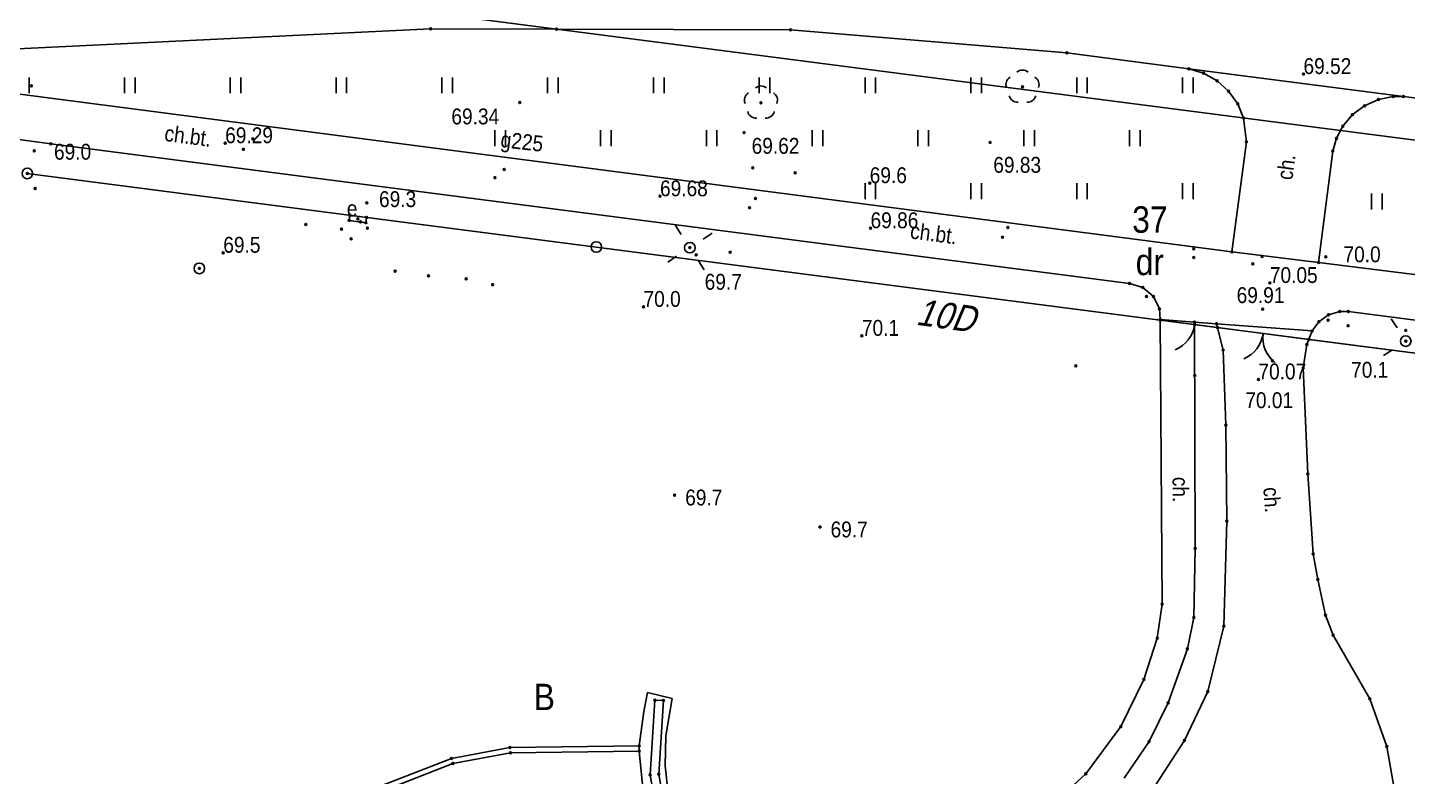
# Model space of a CAD drawing. Extents: x 6545332 to 6545538, y 5876272 to 5876530.
# Drawn here: x 6545413.5 to 6545478.7, y 5876408.1 to 5876443.5 of the extents above; entities that cross this region are included whole.
import ezdxf
from ezdxf.enums import TextEntityAlignment as Align

# ---------------------------------------------------------------- set-up
doc = ezdxf.new("R2010")
doc.units = 0
doc.header["$MEASUREMENT"] = 0
doc.layers.get('0').update_dxf_attribs({"linetype": 'CONTINUOUS'})
doc.layers.add('1', color=8, linetype='CONTINUOUS')
doc.styles.get("Standard").update_dxf_attribs({"font": 'txt', "width": 0.75})

msp = doc.modelspace()

# ---------------------------------------------------------------- hatches: boundary and pattern name
at = {"layer": '1', "linetype": 'Continuous'}
h = msp.add_hatch(color=256, dxfattribs=at)
edge = h.paths.add_edge_path()
edge.add_arc((6545473.79, 5876441.31), 0.045, 0, 360)
h = msp.add_hatch(color=256, dxfattribs=at)
edge = h.paths.add_edge_path()
edge.add_arc((6545460.51, 5876440.7), 0.05, 0, 360)
h = msp.add_hatch(color=256, dxfattribs=at)
edge = h.paths.add_edge_path()
edge.add_arc((6545436.75, 5876439.96), 0.045, 0, 360)
h = msp.add_hatch(color=256, dxfattribs=at)
edge = h.paths.add_edge_path()
edge.add_arc((6545448.15, 5876439.95), 0.05, 0, 360)
h = msp.add_hatch(color=256, dxfattribs=at)
edge = h.paths.add_edge_path()
edge.add_arc((6545447.35, 5876438.54), 0.045, 0, 360)
h = msp.add_hatch(color=256, dxfattribs=at)
edge = h.paths.add_edge_path()
edge.add_arc((6545422.83, 5876438.04), 0.045, 0, 360)
h = msp.add_hatch(color=256, dxfattribs=at)
edge = h.paths.add_edge_path()
edge.add_arc((6545458.98, 5876438.08), 0.045, 0, 360)
h = msp.add_hatch(color=256, dxfattribs=at)
edge = h.paths.add_edge_path()
edge.add_arc((6545413.81, 5876437.68), 0.045, 0, 360)
h = msp.add_hatch(color=256, dxfattribs=at)
edge = h.paths.add_edge_path()
edge.add_arc((6545453.29, 5876436.15), 0.045, 0, 360)
h = msp.add_hatch(color=256, dxfattribs=at)
edge = h.paths.add_edge_path()
edge.add_arc((6545443.38, 5876435.53), 0.045, 0, 360)
h = msp.add_hatch(color=256, dxfattribs=at)
edge = h.paths.add_edge_path()
edge.add_arc((6545429.52, 5876435.22), 0.045, 0, 360)
h = msp.add_hatch(color=256, dxfattribs=at)
edge = h.paths.add_edge_path()
edge.add_arc((6545453.33, 5876434.02), 0.045, 0, 360)
h = msp.add_hatch(color=256, dxfattribs=at)
edge = h.paths.add_edge_path()
edge.add_arc((6545422.74, 5876432.86), 0.045, 0, 360)
h = msp.add_hatch(color=256, dxfattribs=at)
edge = h.paths.add_edge_path()
edge.add_arc((6545445.09, 5876432.76), 0.045, 0, 360)
h = msp.add_hatch(color=256, dxfattribs=at)
edge = h.paths.add_edge_path()
edge.add_arc((6545474.84, 5876432.67), 0.045, 0, 360)
h = msp.add_hatch(color=256, dxfattribs=at)
edge = h.paths.add_edge_path()
edge.add_arc((6545472.2, 5876431.43), 0.045, 0, 360)
h = msp.add_hatch(color=256, dxfattribs=at)
edge = h.paths.add_edge_path()
edge.add_arc((6545442.6, 5876430.3), 0.045, 0, 360)
h = msp.add_hatch(color=256, dxfattribs=at)
edge = h.paths.add_edge_path()
edge.add_arc((6545471.86, 5876430.19), 0.045, 0, 360)
h = msp.add_hatch(color=256, dxfattribs=at)
edge = h.paths.add_edge_path()
edge.add_arc((6545452.92, 5876428.93), 0.045, 0, 360)
h = msp.add_hatch(color=256, dxfattribs=at)
edge = h.paths.add_edge_path()
edge.add_arc((6545478.62, 5876429.19), 0.045, 0, 360)
h = msp.add_hatch(color=256, dxfattribs=at)
edge = h.paths.add_edge_path()
edge.add_arc((6545472.32, 5876427.75), 0.045, 0, 360)
h = msp.add_hatch(color=256, dxfattribs=at)
edge = h.paths.add_edge_path()
edge.add_arc((6545471.66, 5876426.87), 0.045, 0, 360)
h = msp.add_hatch(color=256, dxfattribs=at)
edge = h.paths.add_edge_path()
edge.add_arc((6545444.07, 5876421.4), 0.045, 0, 360)
h = msp.add_hatch(color=256, dxfattribs=at)
edge = h.paths.add_edge_path()
edge.add_arc((6545450.94, 5876419.89), 0.045, 0, 360)

# ---------------------------------------------------------------- linework, layer by layer
for centre in [(6545422.74, 5876432.86, 69.5), (6545442.6, 5876430.3, 70), (6545452.92, 5876428.93, 70.1), (6545472.32, 5876427.75, 70.07), (6545471.66, 5876426.87, 70.01)]:
    msp.add_circle(centre, 0.045)
at = {"linetype": 'Continuous'}
for centre in [(6545444.07, 5876421.399, 69.7), (6545450.94, 5876419.89, 69.7)]:
    msp.add_circle(centre, 0.045, dxfattribs=at)
at = {"layer": '1'}
for p, q in [((6545530.05, 5876431.58), (6545429.47, 5876444.6)), ((6545429.47, 5876444.6), (6545530.05, 5876431.58)), ((6545429.47, 5876444.6), (6545530.05, 5876431.58)), ((6545530.05, 5876431.58), (6545429.47, 5876444.6)), ((6545530.05, 5876431.58), (6545429.47, 5876444.6)), ((6545432.54, 5876443.45), (6545405.57, 5876442.14)), ((6545405.57, 5876442.14), (6545432.54, 5876443.45)), ((6545438.49, 5876443.43), (6545432.54, 5876443.45)), ((6545432.54, 5876443.45), (6545438.49, 5876443.43)), ((6545449.55, 5876443.4), (6545438.49, 5876443.43)), ((6545449.55, 5876443.4), (6545438.49, 5876443.43)), ((6545462.61, 5876442.31), (6545449.55, 5876443.4)), ((6545462.61, 5876442.31), (6545449.55, 5876443.4)), ((6545468.37, 5876441.56), (6545462.61, 5876442.31)), ((6545468.37, 5876441.56), (6545462.61, 5876442.31)), ((6545405.71, 5876441.32), (6545470.41, 5876432.9)), ((6545470.41, 5876432.9), (6545405.71, 5876441.32)), ((6545469.07, 5876441.35), (6545468.37, 5876441.56)), ((6545478.51, 5876440.25), (6545468.37, 5876441.56)), ((6545468.37, 5876441.56), (6545469.07, 5876441.35)), ((6545469.71, 5876440.99), (6545469.07, 5876441.35)), ((6545469.07, 5876441.35), (6545469.71, 5876440.99)), ((6545470.25, 5876440.5), (6545469.71, 5876440.99)), ((6545469.71, 5876440.99), (6545470.25, 5876440.5)), ((6545470.68, 5876439.9), (6545470.25, 5876440.5)), ((6545470.25, 5876440.5), (6545470.68, 5876439.9)), ((6545470.96, 5876439.23), (6545470.68, 5876439.9)), ((6545470.68, 5876439.9), (6545470.96, 5876439.23)), ((6545476.68, 5876439.81), (6545477.33, 5876440.11)), ((6545477.33, 5876440.11), (6545476.68, 5876439.81)), ((6545477.33, 5876440.11), (6545478.03, 5876440.25)), ((6545478.03, 5876440.25), (6545477.33, 5876440.11)), ((6545478.03, 5876440.25), (6545478.51, 5876440.25)), ((6545478.51, 5876440.25), (6545478.03, 5876440.25)), ((6545503.68, 5876437.1), (6545478.51, 5876440.25)), ((6545503.68, 5876437.1), (6545478.51, 5876440.25)), ((6545405.3, 5876439.27), (6545414.59, 5876438.01)), ((6545471.09, 5876438.11), (6545470.96, 5876439.23)), ((6545470.96, 5876439.23), (6545471.09, 5876438.11)), ((6545475.65, 5876438.84), (6545476.11, 5876439.39)), ((6545476.11, 5876439.39), (6545475.65, 5876438.84)), ((6545476.11, 5876439.39), (6545476.68, 5876439.81)), ((6545476.68, 5876439.81), (6545476.11, 5876439.39)), ((6545475.35, 5876438.27), (6545475.65, 5876438.84)), ((6545475.65, 5876438.84), (6545475.35, 5876438.27)), ((6545414.59, 5876438.01), (6545465.57, 5876431.41)), ((6545414.59, 5876438.01), (6545465.57, 5876431.41)), ((6545470.41, 5876432.9), (6545471.09, 5876438.11)), ((6545471.09, 5876438.11), (6545470.41, 5876432.9)), ((6545475.17, 5876437.67), (6545475.35, 5876438.27)), ((6545475.35, 5876438.27), (6545475.17, 5876437.67)), ((6545474.5, 5876432.4), (6545475.17, 5876437.67)), ((6545475.17, 5876437.67), (6545474.5, 5876432.4)), ((6545467.02, 5876429.67), (6545413.48, 5876436.61)), ((6545413.48, 5876436.61), (6545440.37, 5876433.13)), ((6545440.37, 5876433.13), (6545413.48, 5876436.61)), ((6545440.37, 5876433.13), (6545413.48, 5876436.61)), ((6545428.69, 5876434.39), (6545428.72, 5876434.64)), ((6545429.48, 5876434.28), (6545428.69, 5876434.39)), ((6545428.72, 5876434.64), (6545429.51, 5876434.53)), ((6545429.51, 5876434.53), (6545429.48, 5876434.28)), ((6545440.37, 5876433.13), (6545492.57, 5876426.36)), ((6545492.57, 5876426.36), (6545440.37, 5876433.13)), ((6545492.57, 5876426.36), (6545440.37, 5876433.13)), ((6545474.5, 5876432.4), (6545470.41, 5876432.9)), ((6545470.41, 5876432.9), (6545474.5, 5876432.4)), ((6545513.85, 5876427.41), (6545474.5, 5876432.4)), ((6545474.5, 5876432.4), (6545513.85, 5876427.41)), ((6545465.57, 5876431.41), (6545466.2, 5876431.22)), ((6545466.2, 5876431.22), (6545465.57, 5876431.41)), ((6545466.2, 5876431.22), (6545466.7, 5876430.79)), ((6545466.7, 5876430.79), (6545466.2, 5876431.22)), ((6545466.7, 5876430.79), (6545466.98, 5876430.2)), ((6545466.98, 5876430.2), (6545466.7, 5876430.79)), ((6545466.98, 5876430.2), (6545467.02, 5876429.7)), ((6545467.02, 5876429.7), (6545466.98, 5876430.2)), ((6545467.02, 5876429.7), (6545468.64, 5876429.58)), ((6545468.64, 5876429.58), (6545467.02, 5876429.7)), ((6545467.02, 5876429.7), (6545467.11, 5876416.24)), ((6545468.64, 5876429.46), (6545467.02, 5876429.67)), ((6545468.64, 5876429.58), (6545469.68, 5876429.5)), ((6545468.67, 5876418.88), (6545468.64, 5876429.58)), ((6545468.64, 5876429.46), (6545469.72, 5876429.32)), ((6545469.68, 5876429.5), (6545474.2, 5876429.16)), ((6545474.2, 5876429.16), (6545469.68, 5876429.5)), ((6545469.68, 5876429.5), (6545469.99, 5876428.26)), ((6545474.2, 5876429.16), (6545474.52, 5876429.6)), ((6545474.52, 5876429.6), (6545474.97, 5876429.92)), ((6545474.97, 5876429.92), (6545475.5, 5876430.08)), ((6545475.5, 5876430.08), (6545475.91, 5876430.08)), ((6545475.91, 5876430.08), (6545482.87, 5876429.19)), ((6545474.04, 5876428.76), (6545469.72, 5876429.32)), ((6545473.95, 5876428.52), (6545474.2, 5876429.16)), ((6545469.99, 5876428.26), (6545470.12, 5876424.71)), ((6545473.78, 5876427.42), (6545473.95, 5876428.52)), ((6545474.04, 5876428.76), (6545492.57, 5876426.36)), ((6545473.99, 5876422.4), (6545473.78, 5876427.42)), ((6545470.12, 5876424.71), (6545470.17, 5876420.17)), ((6545474.25, 5876418.62), (6545473.99, 5876422.4)), ((6545470.17, 5876420.17), (6545470.03, 5876415.2)), ((6545468.61, 5876415.61), (6545468.67, 5876418.88)), ((6545474.47, 5876417.41), (6545474.25, 5876418.62)), ((6545474.83, 5876415.72), (6545474.47, 5876417.41)), ((6545467.11, 5876416.24), (6545466.88, 5876414.63)), ((6545468.3, 5876414.13), (6545468.61, 5876415.61)), ((6545470.03, 5876415.2), (6545469.27, 5876412.11)), ((6545475.19, 5876414.78), (6545474.83, 5876415.72)), ((6545466.88, 5876414.63), (6545466.24, 5876412.68)), ((6545476.92, 5876411.77), (6545475.19, 5876414.78)), ((6545467.39, 5876411.58), (6545468.3, 5876414.13)), ((6545466.24, 5876412.68), (6545465.16, 5876410.45)), ((6545442.79, 5876412.07), (6545442.61, 5876411.17)), ((6545442.79, 5876412.07), (6545442.61, 5876411.17)), ((6545443.96, 5876411.78), (6545442.79, 5876412.07)), ((6545443.96, 5876411.78), (6545442.79, 5876412.07)), ((6545469.27, 5876412.11), (6545468.16, 5876409.79)), ((6545443.14, 5876411.7), (6545442.91, 5876408.17)), ((6545443.54, 5876411.68), (6545443.14, 5876411.7)), ((6545443.32, 5876408.2), (6545443.54, 5876411.68)), ((6545443.65, 5876410.02), (6545443.96, 5876411.78)), ((6545443.65, 5876410.02), (6545443.96, 5876411.78)), ((6545466.49, 5876409.74), (6545467.39, 5876411.58)), ((6545477.73, 5876409.51), (6545476.92, 5876411.77)), ((6545442.61, 5876411.17), (6545442.4, 5876409.54)), ((6545442.61, 5876411.17), (6545442.4, 5876409.54)), ((6545443.64, 5876409.31), (6545443.65, 5876410.02)), ((6545443.64, 5876409.31), (6545443.65, 5876410.02)), ((6545465.16, 5876410.45), (6545463.5, 5876408.22)), ((6545436.29, 5876409.46), (6545433.52, 5876408.95)), ((6545442.4, 5876409.54), (6545436.29, 5876409.46)), ((6545436.31, 5876409.21), (6545442.4, 5876409.29)), ((6545442.4, 5876409.54), (6545442.4, 5876409.29)), ((6545442.4, 5876409.54), (6545442.4, 5876409.29)), ((6545442.4, 5876409.29), (6545442.4, 5876409.54)), ((6545442.4, 5876409.29), (6545442.56, 5876407.54)), ((6545442.4, 5876409.29), (6545442.56, 5876407.54)), ((6545443.62, 5876408.6), (6545443.64, 5876409.31)), ((6545443.62, 5876408.6), (6545443.64, 5876409.31)), ((6545465.32, 5876408.01), (6545466.49, 5876409.74)), ((6545468.16, 5876409.79), (6545466.39, 5876407.05)), ((6545478.56, 5876404.82), (6545477.73, 5876409.51)), ((6545433.52, 5876408.95), (6545430.16, 5876407.63)), ((6545430.3, 5876407.42), (6545433.59, 5876408.71)), ((6545433.59, 5876408.71), (6545436.31, 5876409.21)), ((6545443.76, 5876407.3), (6545443.62, 5876408.6)), ((6545443.76, 5876407.3), (6545443.62, 5876408.6)), ((6545442.91, 5876408.17), (6545443.44, 5876405.19)), ((6545443.82, 5876405.29), (6545443.32, 5876408.2)), ((6545463.5, 5876408.22), (6545461.73, 5876406.59))]:
    msp.add_line(p, q, dxfattribs=at)
at = {"layer": '1', "linetype": 'Continuous'}
for p, q in [((6545413.57, 5876440.4), (6545413.57, 5876441.15)), ((6545418.07, 5876440.4), (6545418.07, 5876441.15)), ((6545418.57, 5876440.4), (6545418.57, 5876441.15)), ((6545423.07, 5876440.4), (6545423.07, 5876441.15)), ((6545423.57, 5876440.4), (6545423.57, 5876441.15)), ((6545428.07, 5876440.4), (6545428.07, 5876441.15)), ((6545428.57, 5876440.4), (6545428.57, 5876441.15)), ((6545433.07, 5876440.4), (6545433.07, 5876441.15)), ((6545433.57, 5876440.4), (6545433.57, 5876441.15)), ((6545438.07, 5876440.4), (6545438.07, 5876441.15)), ((6545438.57, 5876440.4), (6545438.57, 5876441.15)), ((6545443.07, 5876440.4), (6545443.07, 5876441.15)), ((6545443.57, 5876440.4), (6545443.57, 5876441.15)), ((6545448.07, 5876440.4), (6545448.07, 5876441.15)), ((6545448.57, 5876440.4), (6545448.57, 5876441.15)), ((6545453.07, 5876440.4), (6545453.07, 5876441.15)), ((6545453.57, 5876440.4), (6545453.57, 5876441.15)), ((6545458.07, 5876440.4), (6545458.07, 5876441.15)), ((6545458.57, 5876440.4), (6545458.57, 5876441.15)), ((6545463.07, 5876440.4), (6545463.07, 5876441.15)), ((6545463.57, 5876440.4), (6545463.57, 5876441.15)), ((6545468.07, 5876440.4), (6545468.07, 5876441.15)), ((6545468.57, 5876440.4), (6545468.57, 5876441.15)), ((6545435.57, 5876437.9), (6545435.57, 5876438.65)), ((6545436.07, 5876437.9), (6545436.07, 5876438.65)), ((6545440.57, 5876437.9), (6545440.57, 5876438.65)), ((6545441.07, 5876437.9), (6545441.07, 5876438.65)), ((6545445.57, 5876437.9), (6545445.57, 5876438.65)), ((6545446.07, 5876437.9), (6545446.07, 5876438.65)), ((6545450.57, 5876437.9), (6545450.57, 5876438.65)), ((6545451.07, 5876437.9), (6545451.07, 5876438.65)), ((6545455.57, 5876437.9), (6545455.57, 5876438.65)), ((6545456.07, 5876437.9), (6545456.07, 5876438.65)), ((6545460.57, 5876437.9), (6545460.57, 5876438.65)), ((6545461.07, 5876437.9), (6545461.07, 5876438.65)), ((6545465.57, 5876437.9), (6545465.57, 5876438.65)), ((6545466.07, 5876437.9), (6545466.07, 5876438.65)), ((6545453.07, 5876435.4), (6545453.07, 5876436.15)), ((6545453.57, 5876435.4), (6545453.57, 5876436.15)), ((6545458.07, 5876435.4), (6545458.07, 5876436.15)), ((6545458.57, 5876435.4), (6545458.57, 5876436.15)), ((6545463.07, 5876435.4), (6545463.07, 5876436.15)), ((6545463.57, 5876435.4), (6545463.57, 5876436.15)), ((6545468.07, 5876435.4), (6545468.07, 5876436.15)), ((6545468.57, 5876435.4), (6545468.57, 5876436.15)), ((6545477, 5876434.91), (6545477, 5876435.66)), ((6545477.5, 5876434.91), (6545477.5, 5876435.66)), ((6545444.382, 5876433.729), (6545444.11, 5876434.148)), ((6545445.42, 5876433.509), (6545445.838, 5876433.781)), ((6545444.162, 5876432.692), (6545443.743, 5876432.42)), ((6545445.199, 5876432.471), (6545445.471, 5876432.053)), ((6545478.212, 5876429.309), (6545477.94, 5876429.728)), ((6545477.991, 5876428.272), (6545477.573, 5876428))]:
    msp.add_line(p, q, dxfattribs=at)
at = {"layer": '1'}
for centre in [(6545432.54, 5876443.45), (6545432.54, 5876443.45), (6545438.49, 5876443.43), (6545438.49, 5876443.43), (6545438.49, 5876443.43), (6545449.55, 5876443.4), (6545449.55, 5876443.4), (6545462.61, 5876442.31), (6545462.61, 5876442.31), (6545468.37, 5876441.56), (6545468.37, 5876441.56), (6545468.37, 5876441.56), (6545469.07, 5876441.35), (6545469.07, 5876441.35), (6545473.79, 5876441.31), (6545413.67, 5876440.75), (6545460.51, 5876440.7), (6545469.71, 5876440.99), (6545469.71, 5876440.99), (6545470.25, 5876440.5), (6545470.25, 5876440.5), (6545436.75, 5876439.96), (6545448.15, 5876439.95), (6545470.68, 5876439.9), (6545470.68, 5876439.9), (6545477.33, 5876440.11), (6545477.33, 5876440.11), (6545478.03, 5876440.25), (6545478.03, 5876440.25), (6545478.51, 5876440.25), (6545478.51, 5876440.25), (6545478.51, 5876440.25), (6545470.96, 5876439.23), (6545470.96, 5876439.23), (6545476.11, 5876439.39), (6545476.11, 5876439.39), (6545476.68, 5876439.81), (6545476.68, 5876439.81), (6545447.35, 5876438.54), (6545475.65, 5876438.84), (6545475.65, 5876438.84), (6545414.59, 5876438.01), (6545414.59, 5876438.01), (6545422.83, 5876438.04), (6545424.13, 5876438.25), (6545458.98, 5876438.08), (6545471.09, 5876438.11), (6545471.09, 5876438.11), (6545475.35, 5876438.27), (6545475.35, 5876438.27), (6545413.81, 5876437.68), (6545423.69, 5876437.75), (6545475.17, 5876437.67), (6545475.17, 5876437.67), (6545413.48, 5876436.61), (6545436.02, 5876436.8), (6545447.76, 5876436.87), (6545449.77, 5876436.64), (6545435.58, 5876436.41), (6545453.29, 5876436.15), (6545413.85, 5876435.9), (6545443.38, 5876435.53), (6545447.89, 5876435.43), (6545428.72, 5876434.64), (6545429.52, 5876435.22), (6545447.61, 5876434.99), (6545426.64, 5876434.2), (6545428.33, 5876433.98), (6545428.69, 5876434.39), (6545429.1, 5876434.46), (6545429.23, 5876434.32), (6545429.48, 5876434.28), (6545429.51, 5876434.53), (6545429.55, 5876434.02), (6545453.33, 5876434.02), (6545459.82, 5876434.05), (6545428.78, 5876433.52), (6545459.57, 5876433.59), (6545444.79, 5876433.1), (6545444.79, 5876433.1), (6545444.79, 5876433.1), (6545444.79, 5876433.1), (6545445.09, 5876432.76), (6545446.7, 5876432.88), (6545468.6, 5876433.05), (6545470.41, 5876432.9), (6545470.41, 5876432.9), (6545470.41, 5876432.9), (6545471.84, 5876432.68), (6545474.84, 5876432.67), (6545421.61, 5876432.12), (6545468.6, 5876432.63), (6545471.39, 5876432.33), (6545474.5, 5876432.4), (6545474.5, 5876432.4), (6545474.5, 5876432.4), (6545430.86, 5876431.99), (6545432.44, 5876431.77), (6545434.22, 5876431.63), (6545435.47, 5876431.35), (6545465.57, 5876431.41), (6545465.57, 5876431.41), (6545465.57, 5876431.41), (6545472.2, 5876431.43), (6545466.2, 5876431.22), (6545466.2, 5876431.22), (6545466.37, 5876430.79), (6545466.37, 5876430.79), (6545466.7, 5876430.79), (6545466.7, 5876430.79), (6545466.98, 5876430.2), (6545466.98, 5876430.2), (6545471.86, 5876430.19), (6545475.5, 5876430.08), (6545475.91, 5876430.08), (6545467.02, 5876429.7), (6545467.02, 5876429.7), (6545467.02, 5876429.7), (6545467.02, 5876429.67), (6545467.02, 5876429.67), (6545468.64, 5876429.58), (6545468.64, 5876429.58), (6545468.64, 5876429.46), (6545468.64, 5876429.46), (6545469.68, 5876429.5), (6545469.68, 5876429.5), (6545474.52, 5876429.6), (6545474.95, 5876429.67), (6545474.95, 5876429.67), (6545474.97, 5876429.92), (6545475.9, 5876429.41), (6545469.72, 5876429.32), (6545469.72, 5876429.32), (6545474.04, 5876428.76), (6545474.04, 5876428.76), (6545474.2, 5876429.16), (6545474.2, 5876429.16), (6545478.62, 5876429.19), (6545469.99, 5876428.26), (6545473.95, 5876428.52), (6545478.62, 5876428.68), (6545478.63, 5876428.68), (6545478.63, 5876428.68), (6545478.63, 5876428.68), (6545463.03, 5876427.51), (6545468.65, 5876427.06), (6545468.65, 5876427.06), (6545473.78, 5876427.42), (6545470.12, 5876424.71), (6545473.99, 5876422.4), (6545470.17, 5876420.17), (6545468.67, 5876418.88), (6545474.25, 5876418.62), (6545474.47, 5876417.41), (6545467.11, 5876416.24), (6545474.83, 5876415.72), (6545468.61, 5876415.61), (6545470.03, 5876415.2), (6545466.88, 5876414.63), (6545475.19, 5876414.78), (6545468.3, 5876414.13), (6545466.24, 5876412.68), (6545469.27, 5876412.11), (6545443.14, 5876411.7), (6545443.54, 5876411.68), (6545467.39, 5876411.58), (6545476.92, 5876411.77), (6545465.16, 5876410.45), (6545436.29, 5876409.46), (6545436.31, 5876409.21), (6545442.4, 5876409.54), (6545442.4, 5876409.29), (6545442.4, 5876409.29), (6545466.49, 5876409.74), (6545468.16, 5876409.79), (6545477.73, 5876409.51), (6545433.52, 5876408.95), (6545433.59, 5876408.71), (6545442.91, 5876408.17), (6545443.32, 5876408.2), (6545463.5, 5876408.22)]:
    msp.add_circle(centre, 0.045, dxfattribs=at)
at = {"layer": '1', "linetype": 'Continuous'}
for centre in [(6545413.48, 5876436.61), (6545440.37, 5876433.13), (6545444.79, 5876433.1), (6545421.61, 5876432.12), (6545478.62, 5876428.68)]:
    msp.add_circle(centre, 0.25, dxfattribs=at)
for centre, radius, start, end in [((6545460.51, 5876441.1), 0.4, 49.272, 130.728), ((6545448.15, 5876440.35), 0.4, 49.272, 130.728), ((6545460.13, 5876440.824), 0.4, 121.308, 202.548), ((6545460.89, 5876440.824), 0.4, 337.452, 58.692), ((6545447.77, 5876440.074), 0.4, 121.308, 202.548), ((6545448.53, 5876440.074), 0.4, 337.452, 58.692), ((6545460.275, 5876440.376), 0.4, 193.221, 274.871), ((6545460.745, 5876440.376), 0.4, 265.129, 346.779), ((6545447.915, 5876439.626), 0.4, 193.221, 274.871), ((6545448.385, 5876439.626), 0.4, 265.129, 346.779), ((6545467.152, 5876429.652), 1.5, 292.614, 352.614), ((6545470.392, 5876429.233), 1.5, 292.614, 352.614), ((6545473.368, 5876428.847), 1.5, 172.614, 232.614)]:
    msp.add_arc(centre, radius, start, end, dxfattribs=at)

# ---------------------------------------------------------------- texts
at = {"width": 0.9}
for s, p in [('69.5', (6545422.74, 5876432.86)), ('70.0', (6545442.6, 5876430.3)), ('70.1', (6545452.92, 5876428.93)), ('70.07', (6545471.66, 5876426.87)), ('70.01', (6545471.04, 5876425.51)), ('69.7', (6545444.57, 5876420.91)), ('69.7', (6545451.44, 5876419.4))]:
    msp.add_text(s, height=0.75, dxfattribs=at).set_placement(p)
at = {"layer": '1', "width": 0.9}
for s, height, p in [('69.52', 0.75, (6545473.79, 5876441.31)), ('69.34', 0.75, (6545433.52, 5876438.93)), ('69.29', 0.75, (6545422.83, 5876438.04)), ('69.0', 0.75, (6545414.74, 5876437.26)), ('69.62', 0.75, (6545447.71, 5876437.54)), ('69.83', 0.75, (6545459.13, 5876436.64)), ('69.6', 0.75, (6545453.29, 5876436.15)), ('69.68', 0.75, (6545443.38, 5876435.53)), ('69.3', 0.75, (6545430.1, 5876435.02)), ('69.86', 0.75, (6545453.33, 5876434.02)), ('dr', 1.25, (6545465.86, 5876431.8)), ('70.0', 0.75, (6545475.68, 5876432.41)), ('70.05', 0.75, (6545472.2, 5876431.43)), ('69.7', 0.75, (6545445.49, 5876431.11)), ('69.91', 0.75, (6545470.63, 5876430.48)), ('70.1', 0.75, (6545476.04, 5876426.95)), ('B', 1.25, (6545437.41, 5876411.23))]:
    msp.add_text(s, height=height, dxfattribs=at).set_placement(p)
for s, rotation, p in [('ch.bt.', -7.415, (6545419.93, 5876438.15)), ('ch.', 82.598, (6545473.26, 5876436.27)), ('ch.bt.', -7.415, (6545455.17, 5876433.54)), ('ch.', -89.617, (6545467.6, 5876422.26)), ('ch.', 273.902, (6545471.89, 5876421.75))]:
    msp.add_text(s, height=0.75, rotation=rotation, dxfattribs=at).set_placement(p)
msp.add_text('g225', height=0.75, rotation=353.5, dxfattribs=at).set_placement((6545435.86, 5876438.23), align=Align.MIDDLE_LEFT)
msp.add_text('e', height=0.75, dxfattribs=at).set_placement((6545428.58, 5876434.95), align=Align.MIDDLE_LEFT)
msp.add_text('37', height=1.25, dxfattribs=at).set_placement((6545466.53, 5876434.43), align=Align.MIDDLE_CENTER)
at = {"layer": '1', "oblique": 15, "width": 0.9}
msp.add_text('10D', height=1.25, rotation=352.128, dxfattribs=at).set_placement((6545456.89, 5876429.89), align=Align.MIDDLE_CENTER)

doc.saveas('drawing.dxf')
